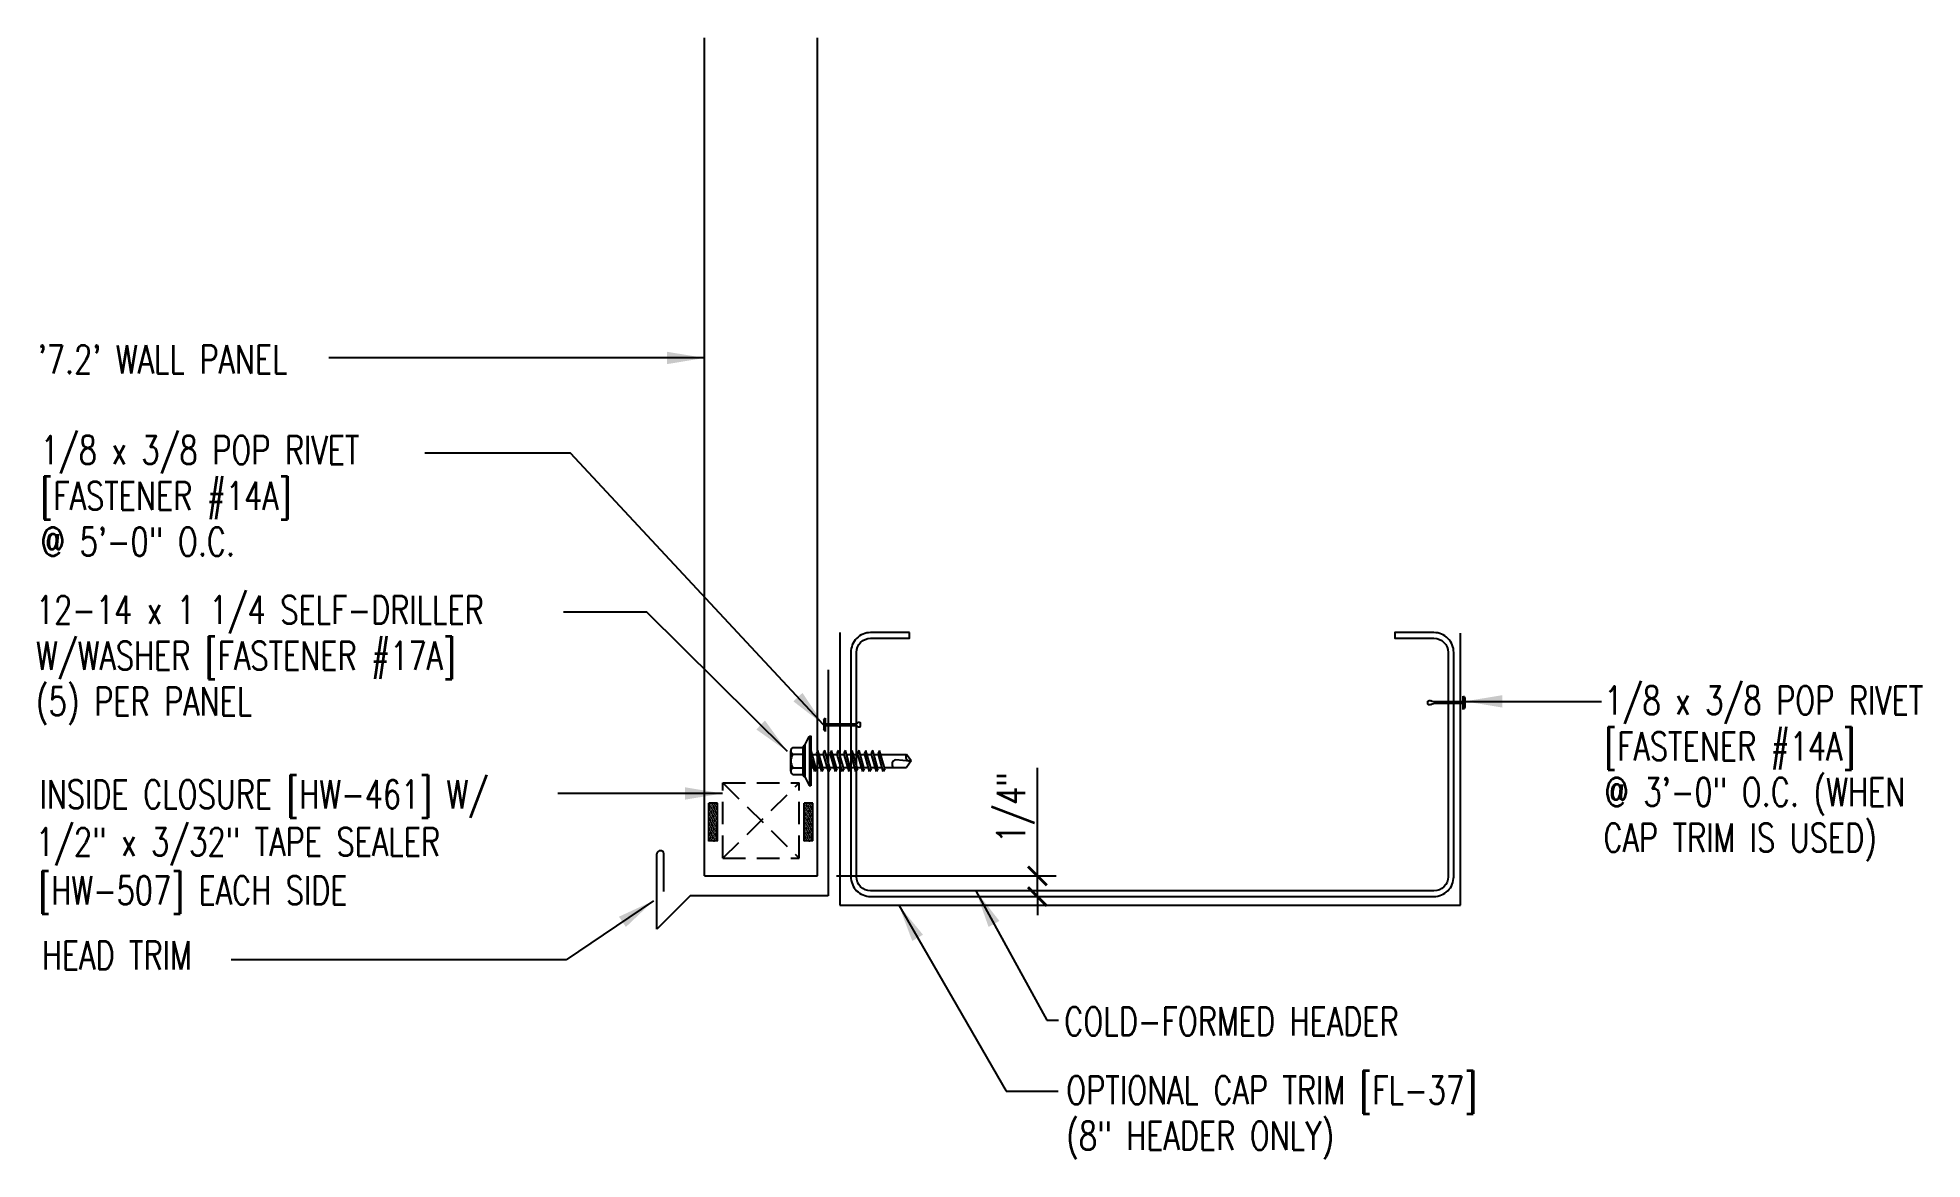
# Model space of a CAD drawing. Extents: x 3.5 to 28.5, y 16.8 to 31.7.
import ezdxf

# ---------------------------------------------------------------- set-up
doc = ezdxf.new("R2010")
doc.units = 0
doc.header["$LTSCALE"] = 4
doc.header["$MEASUREMENT"] = 0
doc.linetypes.add('DASHED2', pattern=[0.375, 0.25, -0.125])
doc.layers.get('0').update_dxf_attribs({"linetype": 'CONTINUOUS'})
for name, color, linetype in [('CLOSURE', 3, 'CONTINUOUS'), ('FASTENER', 9, 'CONTINUOUS'), ('PANEL-S', 11, 'CONTINUOUS'), ('PURLIN', 10, 'CONTINUOUS'), ('TAPE', 9, 'CONTINUOUS'), ('TEXT', 2, 'CONTINUOUS'), ('TRIM-S', 6, 'CONTINUOUS')]:
    doc.layers.add(name, color=color, linetype=linetype)
doc.styles.add('TEXT', font='SIMPLEX.shx', dxfattribs={"width": 0.75, "height": 0.375})
doc.styles.add('TEXT1', font='ROMANS.shx', dxfattribs={"width": 0.75, "height": 0.375})
doc.dimstyles.new('DETAIL$7', dxfattribs={"dimscale": 4, "dimtxt": 0.375, "dimasz": 0.125, "dimexe": 0.0625, "dimexo": 0.0625, "dimgap": 0.0625, "dimtad": 1, "dimdec": 4, "dimzin": 3, "dimdsep": 46, "dimlunit": 4, "dimtxsty": 'TEXT', "dimblk": 'ARCHTICK', "dimcen": 0.0625, "dimclrd": 7, "dimclre": 7, "dimclrt": 2, "dimadec": 0, "dimazin": 0, "dimtfac": 0.6, "dimtdec": 4, "dimtmove": 0, "dimatfit": 3, "dimfxl": 1, "dimfrac": 2, "dimtolj": 1, "dimtzin": 0, "dimarcsym": 0})

# ---------------------------------------------------------------- blocks, each defined once
blk = doc.blocks.new('fm4')
at = {"layer": 'FASTENER', "color": 12}
for p, q in [((-0.089, 0.018), (0.089, 0.018)), ((0.06, 0.04), (-0.06, 0.04)), ((-0.012, 0.018), (-0.012, -0.373)), ((0.012, 0.018), (0.012, -0.373)), ((-0.02, -0.45), (0.02, -0.45))]:
    blk.add_line(p, q, dxfattribs=at)
for centre, radius, start, end in [((0, -0.066), 0.123, 119.4777, 136.6143), ((0, -0.066), 0.123, 43.3857, 60.5223), ((0, -0.428), 0.03, 143.7655, 228.4038), ((-0.075, -0.373), 0.0625, 323.7655, 0), ((0.075, -0.373), 0.0625, 180, 216.2345), ((0, -0.428), 0.03, 311.5962, 36.2345)]:
    blk.add_arc(centre, radius, start, end, dxfattribs=at)
blk = doc.blocks.new('_ArchTick')
at = {"color": 0, "const_width": 0.15}
blk.add_lwpolyline([(-0.5, -0.5), (0.5, 0.5)], dxfattribs=at)
blk = doc.blocks.new('FD-F14A')
at = {"layer": 'TEXT', "style": 'TEXT1', "width": 0.75}
for s, p in [('1/8 x 3/8 POP RIVET', (0.0047, -0.0408)), ('[FASTENER #14A]', (0.0047, -0.1926))]:
    blk.add_text(s, height=0.09375, dxfattribs=at).set_placement(p)
blk.add_attdef('(QUANTITY)', (0.0047, -0.3444), '', height=0.0938, dxfattribs=at)
blk = doc.blocks.new('A$C22B817AC')
at = {"layer": 'TAPE'}
h = blk.add_hatch(dxfattribs=at)
h.set_pattern_fill('DOTS', color=256, scale=0.35, angle=270, style=0)
h.set_pattern_definition([(270, (-46.173024, -15.338993), (0.021875, -0.0109375), [0, -0.021875])])
h.paths.add_polyline_path([(-1.948, 1.156), (-1.928, 1.267), (-2.421, 1.354), (-2.44, 1.243)])
for p, q in [((-2.44, 1.243), (-2.421, 1.354)), ((-2.421, 1.354), (-1.928, 1.267)), ((-1.948, 1.156), (-1.928, 1.267)), ((-2.44, 1.243), (-1.948, 1.156))]:
    blk.add_line(p, q, dxfattribs=at)
blk = doc.blocks.new('sd12')
at = {"layer": 'FASTENER'}
for p, q in [((-0.181, 0.276), (-0.181, 0.137)), ((-0.135, 0.302), (0.135, 0.302)), ((-0.089, 0.276), (-0.089, 0.137)), ((0.089, 0.276), (0.089, 0.137)), ((0.181, 0.276), (0.181, 0.137)), ((-0.217, 0.114), (-0.326, 0.059)), ((-0.326, 0.059), (-0.326, 0.049)), ((-0.326, 0.049), (0.326, 0.049)), ((-0.217, 0.114), (0.217, 0.114)), ((-0.193, 0.137), (0.193, 0.137)), ((-0.193, 0.119), (0.193, 0.119)), ((-0.181, 0.137), (0.181, 0.137)), ((-0.139, -0.016), (0.046, 0.037)), ((-0.104, -0.036), (0.139, 0.033)), ((-0.086, 0.037), (0.086, 0.037)), ((-0.086, 0.037), (-0.086, -0.001)), ((0.086, 0.037), (0.133, 0.037)), ((0.086, 0.018), (0.086, -0.042)), ((0.139, 0.033), (0.133, 0.037)), ((0.217, 0.114), (0.326, 0.059)), ((0.326, 0.059), (0.326, 0.049)), ((-0.104, -0.036), (-0.139, -0.016)), ((-0.139, -0.107), (0.104, -0.038)), ((-0.104, -0.127), (-0.139, -0.107)), ((-0.139, -0.198), (0.104, -0.128)), ((-0.104, -0.218), (-0.139, -0.198)), ((-0.139, -0.289), (0.104, -0.219)), ((-0.104, -0.127), (0.139, -0.058)), ((-0.104, -0.218), (0.139, -0.149)), ((-0.104, -0.309), (0.139, -0.239)), ((-0.086, -0.031), (-0.086, -0.092)), ((-0.086, -0.122), (-0.086, -0.183)), ((-0.086, -0.213), (-0.086, -0.274)), ((0.086, -0.073), (0.086, -0.133)), ((0.086, -0.164), (0.086, -0.224)), ((0.139, -0.058), (0.104, -0.038)), ((0.139, -0.149), (0.104, -0.128)), ((0.139, -0.239), (0.104, -0.219)), ((-0.104, -0.309), (-0.139, -0.289)), ((-0.139, -0.38), (0.104, -0.31)), ((-0.104, -0.4), (-0.139, -0.38)), ((-0.139, -0.47), (0.104, -0.401)), ((-0.104, -0.491), (-0.139, -0.47)), ((-0.139, -0.561), (0.104, -0.492)), ((-0.104, -0.4), (0.139, -0.33)), ((-0.104, -0.491), (0.139, -0.421)), ((-0.086, -0.304), (-0.086, -0.364)), ((-0.086, -0.395), (-0.086, -0.455)), ((-0.086, -0.486), (-0.086, -0.546)), ((0.086, -0.255), (0.086, -0.315)), ((0.086, -0.345), (0.086, -0.406)), ((0.086, -0.436), (0.086, -0.497)), ((0.139, -0.33), (0.104, -0.31)), ((0.139, -0.421), (0.104, -0.401)), ((0.139, -0.512), (0.104, -0.492)), ((-0.104, -0.581), (-0.139, -0.561)), ((-0.139, -0.652), (0.104, -0.583)), ((-0.104, -0.672), (-0.139, -0.652)), ((-0.139, -0.743), (0.104, -0.674)), ((-0.104, -0.763), (-0.139, -0.743)), ((-0.104, -0.581), (0.139, -0.512)), ((-0.104, -0.672), (0.139, -0.603)), ((-0.104, -0.763), (0.139, -0.694)), ((-0.086, -0.577), (-0.086, -0.637)), ((-0.086, -0.667), (-0.086, -0.728)), ((0.086, -0.527), (0.086, -0.588)), ((0.086, -0.618), (0.086, -0.679)), ((0.086, -0.709), (0.086, -0.77)), ((0.139, -0.603), (0.104, -0.583)), ((0.139, -0.694), (0.104, -0.674)), ((-0.139, -0.834), (0.104, -0.765)), ((-0.104, -0.854), (-0.139, -0.834)), ((-0.139, -0.925), (0.104, -0.856)), ((-0.104, -0.945), (-0.139, -0.925)), ((-0.104, -0.854), (0.139, -0.785)), ((-0.104, -0.945), (0.139, -0.876)), ((-0.086, -0.758), (-0.086, -0.819)), ((-0.086, -0.849), (-0.086, -0.91)), ((-0.086, -0.94), (-0.086, -1.232)), ((0.086, -0.8), (0.086, -0.861)), ((0.086, -0.891), (0.086, -1.232)), ((0.139, -0.785), (0.104, -0.765)), ((0.139, -0.876), (0.104, -0.856)), ((0, -1.293), (-0.086, -1.232)), ((-0.002, -1.277), (0.014, -1.091)), ((0, -1.293), (0.086, -1.232))]:
    blk.add_line(p, q, dxfattribs=at)
blk.add_lwpolyline([(-0.331, 0.037), (-0.331, 0.049), (0.331, 0.049), (0.331, 0.037)], close=True, dxfattribs=at)
for centre, radius, start, end in [((-0.135, 0.25), 0.0527, 29.8754, 150.1246), ((0, 0.138), 0.164, 56.9974, 123.0026), ((0.135, 0.25), 0.0527, 29.8754, 150.1246), ((-0.193, 0.128), 0.00894, 90, 270), ((0.193, 0.128), 0.00894, 270, 90), ((-0.046, -1.102), 0.0615, 11.1445, 130.906), ((0.054, -1.278), 0.0563, 55.4585, 194.8454)]:
    blk.add_arc(centre, radius, start, end, dxfattribs=at)
blk = doc.blocks.new('FD-F17A')
at = {"layer": 'TEXT', "style": 'TEXT1', "width": 0.75}
for s, p in [('12-14 x 1 1/4 SELF-DRILLER', (0.0047, -0.0408)), ('W/WASHER [FASTENER #17A]', (0.0047, -0.1926))]:
    blk.add_text(s, height=0.09375, dxfattribs=at).set_placement(p)
blk.add_attdef('(QUANTITY)', (0.0047, -0.3444), '', height=0.0938, dxfattribs=at)

msp = doc.modelspace()

# ---------------------------------------------------------------- linework, layer by layer
at = {"layer": 'CLOSURE', "linetype": 'DASHED2', "ltscale": 0.3}
for p, q in [((12.579, 21.831), (13.593, 21.831)), ((12.579, 20.831), (12.579, 21.831)), ((12.579, 20.831), (13.593, 21.831)), ((12.579, 21.831), (13.593, 20.831)), ((13.593, 20.831), (13.593, 21.831)), ((12.579, 20.831), (13.593, 20.831))]:
    msp.add_line(p, q, dxfattribs=at)
at = {"layer": 'PANEL-S'}
for p, q in [((12.336, 20.598), (12.336, 31.715)), ((13.836, 20.598), (13.836, 31.715)), ((12.336, 20.598), (13.836, 20.598))]:
    msp.add_line(p, q, dxfattribs=at)
at = {"layer": 'PURLIN'}
msp.add_lwpolyline([(15.057, 23.824), (14.539, 23.824, 0.414214), (14.277, 23.561), (14.277, 20.586, 0.414214), (14.539, 20.324), (18.277, 20.324), (22.015, 20.324, 0.414214), (22.277, 20.586), (22.277, 23.561, 0.414214), (22.015, 23.824), (21.497, 23.824), (21.497, 23.749), (22.015, 23.749, -0.414214), (22.202, 23.561), (22.202, 20.586, -0.414214), (22.015, 20.398), (18.277, 20.398), (14.539, 20.398, -0.414214), (14.352, 20.586), (14.352, 23.561, -0.414214), (14.539, 23.749), (15.057, 23.749)], format="xyb", close=True, dxfattribs=at)
at = {"layer": 'TEXT', "color": 7}
for p, q in [((16.753, 20.674), (16.753, 22.028)), ((14.086, 20.598), (17.003, 20.598)), ((16.753, 20.324), (16.753, 20.674)), ((14.789, 20.324), (17.003, 20.324)), ((16.753, 20.324), (16.753, 20.074))]:
    msp.add_line(p, q, dxfattribs=at)
at = {"layer": 'TRIM-S'}
for p, q in [((14.129, 23.824), (14.129, 20.208)), ((22.367, 20.208), (22.367, 23.816)), ((13.975, 23.332), (13.975, 20.332)), ((11.703, 19.89), (11.703, 20.89)), ((11.797, 20.39), (11.797, 20.89)), ((12.145, 20.332), (11.703, 19.89)), ((13.975, 20.332), (12.145, 20.332)), ((14.129, 20.208), (22.367, 20.208))]:
    msp.add_line(p, q, dxfattribs=at)
msp.add_arc((11.75, 20.883), 0.0475, 8.9853, 171.0147, dxfattribs=at)

# ---------------------------------------------------------------- block references
at = {"layer": 'FASTENER', "xscale": -1, "rotation": 270}
msp.add_blockref('fm4', (22.384, 22.894), dxfattribs=at)
at = {"layer": 'FASTENER'}
for name, p, rotation in [('fm4', (13.957, 22.602), 90.00000000000001), ('sd12', (13.783, 22.121), 89.99999999999997)]:
    msp.add_blockref(name, p, dxfattribs=dict(at, rotation=rotation))
at = {"layer": 'TEXT', "xscale": 4, "yscale": 4, "zscale": 4}
for name, p, values in [('FD-F14A', (3.506, 26.221), {'(QUANTITY)': '@ 5\'-0" O.C. '}), ('FD-F17A', (3.444, 24.102), {'(QUANTITY)': '(5) PER PANEL'}), ('FD-F14A', (24.258, 22.9), {'(QUANTITY)': '@ 3\'-0" O.C. (WHEN'})]:
    msp.add_blockref(name, p, dxfattribs=at).add_auto_attribs(values)
at = {"layer": 'TEXT', "rotation": 99.99999999999999}
for p in [(13.306, 23.679), (14.571, 23.679)]:
    msp.add_blockref('A$C22B817AC', p, dxfattribs=at)
at = {"layer": 'TEXT', "color": 7, "xscale": 0.25, "yscale": 0.25, "zscale": 0.25}
for p, rotation in [((16.753, 20.598), 270), ((16.753, 20.324), 90)]:
    msp.add_blockref('_ArchTick', p, dxfattribs=dict(at, rotation=rotation))

# ---------------------------------------------------------------- texts
at = {"layer": 'TEXT', "style": 'TEXT1', "width": 0.75}
for s, p in [("'7.2' WALL PANEL", (3.487, 27.261)), ('INSIDE CLOSURE [HW-461] W/', (3.511, 21.492)), ('1/2" x 3/32" TAPE SEALER ', (3.461, 20.861)), ('CAP TRIM IS USED)', (24.264, 20.916)), ('[HW-507] EACH SIDE', (3.498, 20.217)), ('HEAD TRIM ', (3.541, 19.357)), ('COLD-FORMED HEADER', (17.109, 18.481)), ('OPTIONAL CAP TRIM [FL-37]', (17.135, 17.567)), ('(8" HEADER ONLY)', (17.135, 16.963))]:
    msp.add_text(s, height=0.375, dxfattribs=at).set_placement(p)
at = {"layer": 'TEXT', "color": 2, "insert": (16.465, 21.504), "char_height": 0.375, "attachment_point": 5, "rotation": 90, "style": 'TEXT1'}
msp.add_mtext('\\A1;1/4"', dxfattribs=at)

# ---------------------------------------------------------------- leaders
at = {"layer": 'TEXT'}
for points in [[(12.336, 27.467), (9.026, 27.467), (7.352, 27.467)], [(13.916, 22.602), (10.559, 26.206), (8.623, 26.206)], [(13.435, 22.246), (11.572, 24.095), (10.466, 24.095)], [(22.424, 22.912), (23.745, 22.912), (24.239, 22.912)], [(15.936, 20.398), (16.877, 18.681), (17.033, 18.681)], [(14.913, 20.208), (16.34, 17.74), (17.027, 17.74)]]:
    msp.add_leader(points, dimstyle='DETAIL$7', dxfattribs=at)
for points in [[(12.575, 21.69), (10.728, 21.69), (10.389, 21.69)], [(11.66, 20.268), (10.5, 19.482), (6.056, 19.482)]]:
    msp.add_leader(points, dimstyle='DETAIL$7', override={"dimgap": 0.0625, "dimtad": 0}, dxfattribs=at)

doc.saveas('drawing.dxf')
